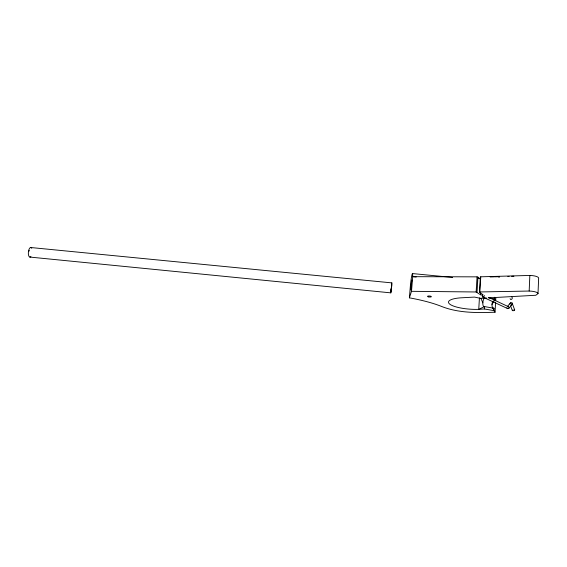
<?xml version="1.0" encoding="UTF-8"?>
<svg xmlns="http://www.w3.org/2000/svg" width="567" height="567" viewBox="0 0 567 567"><rect width="100%" height="100%" fill="white"/><g stroke="black" fill="none" stroke-linecap="round" stroke-linejoin="round"><path stroke-width="0.85" d="M390.826 292.203L390.854 292.863L29.888 257.078M488.251 297.888L535.815 295.265L538.005 293.621L538.65 278.021A8.42 2.36 2.1 0 0 529.84 275.449L480.766 276.802L480.348 277.008L479.448 292.14L483.098 294.847L482.538 295.145M538.005 293.621L538.033 293.543A8.462 2.233 2.4 0 0 529.174 291.041L529.84 275.449M391.705 285.201L391.719 284.138L391.506 285.265M480.639 279.184L477.06 276.852L412.705 276.682A15.706 0.943 -84.3 0 0 410.572 283.592L409.388 297.838A73.398 17.563 5.4 0 1 441.098 306.258C458.122 313.147 477.031 312.878 495.062 312.226L493.892 310.638L494.02 308.271A4.912 2.289 -78.6 0 1 492.411 302.076M493.34 300.014A4.912 2.289 -78.6 0 1 494.53 298.823L494.622 297.257M495.586 302.544L495.062 312.226L492.468 307.456M495.678 300.786L495.82 298.143L491.979 304.479M498.925 277.199L498.953 276.696L494.892 276.824M486.493 297.987L480.327 298.327L474.551 297.094L462.466 297.739A22.482 5.691 3.7 0 0 450.163 300.12L449.652 300.439A22.482 5.691 3.7 0 0 455.329 306.69A22.482 5.691 3.7 0 0 478.754 309.355L484.338 308.951L484.473 306.577A4.919 1.871 -80.3 0 1 482.85 304.011A4.919 1.871 -80.3 0 1 484.027 298.348M479.434 297.881L478.754 309.355L484.473 306.577L494.02 308.271M479.448 292.14L479.866 291.955L480.766 276.802M482.226 295.166L480.419 294.769L480.532 292.948M480.426 294.712L476.138 291.977L477.06 276.852M477.038 292.154L477.953 277.036M409.388 297.838L411.493 291.318L412.705 276.682L416.192 277.015M390.939 290.396L391.209 287.908M391.117 288.865L390.975 291.601L391.18 290.495M391.577 286.867L391.84 282.883L30.859 247.531M391.754 285.321L391.4 289.12M391.485 287.838L391.258 290.339M391.28 289.716L390.854 292.863M391.563 284.393L391.84 282.883M482.262 295.931L482.517 296.902L507.812 308.661L508.854 308.313L511.824 304.692L511.951 302.799L510.619 302.686L507.614 306.265M508.854 308.313L509.081 307.548L508.393 306.676L488.782 297.455M510.371 302.92L509.995 304.224M511.824 304.692L511.009 305.138M512.745 310.043C511.427 311.056 514.694 310.893 514.68 309.915L512.114 303.062M490.129 276.972L494.296 276.838M507.834 276.42L509.116 276.384M511.583 276.306L513.915 276.235M529.174 291.041L479.866 291.955M513.915 309.731L514.68 309.915M476.138 291.977L411.493 291.318M507.812 306.577L508.393 306.676M412.471 273.57L452.083 277.398M484.338 308.951L493.892 310.638M489.342 297.895L494.53 298.823M482.517 296.902L484.161 296.442L484.275 295.364M507.522 308.576L506.834 307.704M511.831 297.037C513.511 298.185 510.669 300.935 510.087 298.667M478.264 277.341L478.598 278.22L478.229 277.837M498.953 276.696L499.3 277.086M480.901 298.277L482.857 302.856M510.647 306.038L512.341 310.539M31.766 248.311A4.798 1.97 -84.6 0 0 29.108 249.189A4.798 1.97 -84.6 0 0 28.641 255.511L28.974 256.319A4.798 1.97 -84.6 0 0 30.93 256.553M29.052 251.188A3.586 1.474 -84.6 0 1 29.286 250.345M451.807 277.525A15.777 1.715 -84.3 0 1 452.324 277.646M411.805 280.615L410.728 289.978L411.72 279.992L411.805 280.615M428.298 296.832A1.921 0.503 4.4 0 0 431.352 296.711A1.921 0.503 4.4 0 0 428.709 295.995A1.921 0.503 4.4 0 0 428.298 296.832"/></g></svg>
